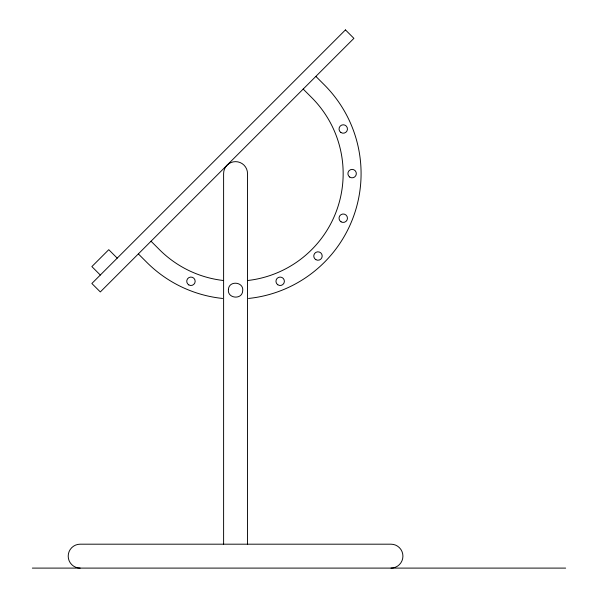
<?xml version="1.0" encoding="UTF-8"?>
<svg xmlns="http://www.w3.org/2000/svg" width="598" height="598" viewBox="0 0 598 598"><rect width="100%" height="100%" fill="white"/><g stroke="black" fill="none" stroke-linecap="round" stroke-linejoin="round"><path stroke-width="0.9" d="M32.344 568.1L565.656 568.1M315.864 76.395L324.318 84.849A125.52 125.52 0 0 1 248.529 298.454M303.186 89.072L311.64 97.526A107.588 107.588 0 0 1 247.587 280.522M151.032 241.226L159.487 249.68A107.588 107.588 0 0 0 223.532 280.522M138.355 253.903L146.802 262.358A125.52 125.52 0 0 0 222.598 298.454M117.215 258.134L108.769 249.68L91.86 266.588L100.314 275.043M247.52 544.187L247.52 173.599A11.953 11.953 0 0 0 235.56 161.647A11.953 11.953 0 0 0 223.607 173.599L223.607 544.187M390.972 568.1A11.953 11.953 0 0 0 402.925 556.147A11.953 11.953 0 0 0 390.972 544.187L80.154 544.187A11.953 11.953 0 0 0 68.202 556.147A11.953 11.953 0 0 0 80.154 568.1M228.421 289.454C227.091 298.619 242.22 300.106 242.698 290.86C244.036 281.703 228.899 280.208 228.421 289.454M345.45 29.9L91.86 283.489L100.314 291.944L353.904 38.354L345.45 29.9M188.789 284.902A4.216 4.216 0 0 0 195.172 281.352A4.216 4.216 0 0 0 188.908 277.599A4.216 4.216 0 0 0 188.789 284.902M277.756 284.745A4.216 4.216 0 0 0 284.371 281.643A4.216 4.216 0 0 0 278.376 277.472A4.216 4.216 0 0 0 277.756 284.745M315.871 259.674A4.216 4.216 0 0 0 322.195 256.019A4.216 4.216 0 0 0 315.871 252.371A4.216 4.216 0 0 0 315.871 259.674M341.077 221.828A4.216 4.216 0 0 0 347.46 218.27A4.216 4.216 0 0 0 341.196 214.525A4.216 4.216 0 0 0 341.077 221.828M349.688 177.053A4.216 4.216 0 0 0 356.318 173.981A4.216 4.216 0 0 0 350.346 169.772A4.216 4.216 0 0 0 349.688 177.053M340.838 132.457A4.216 4.216 0 0 0 347.445 129.355A4.216 4.216 0 0 0 341.451 125.184A4.216 4.216 0 0 0 340.838 132.457"/></g></svg>
